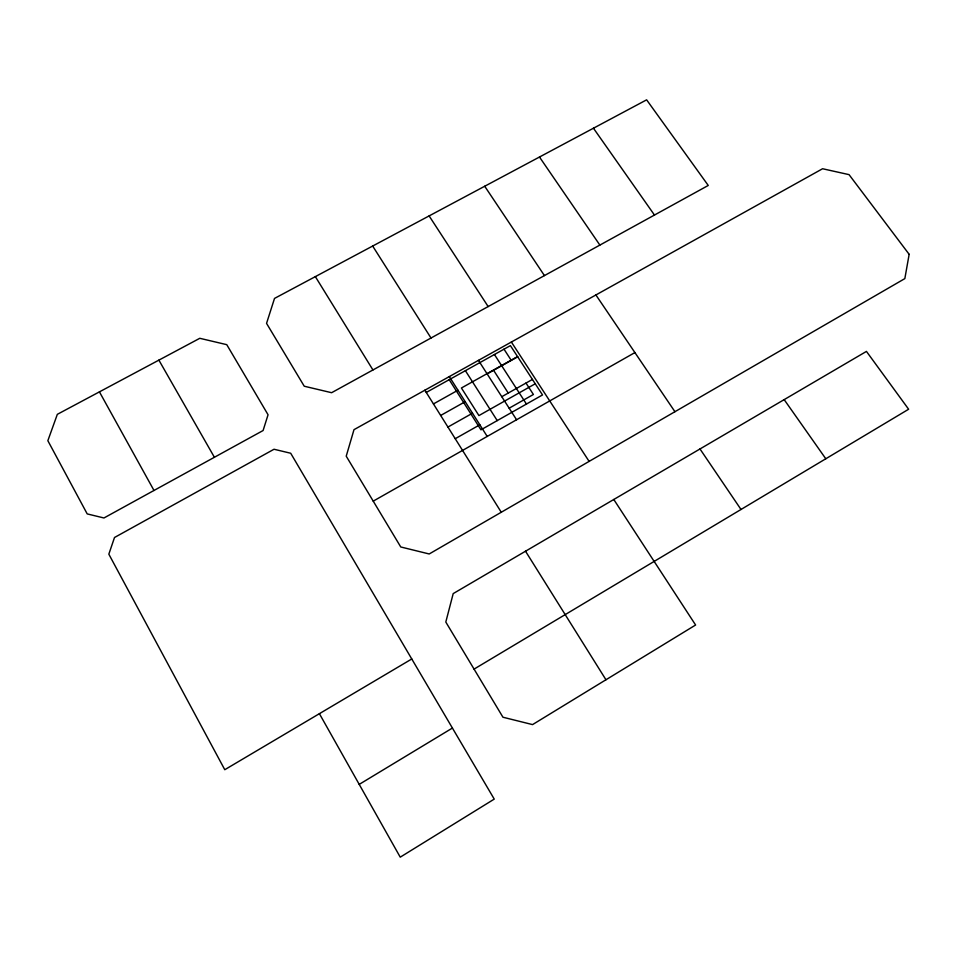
<?xml version="1.0" encoding="UTF-8"?>
<svg xmlns="http://www.w3.org/2000/svg" width="957" height="957" viewBox="0 0 957 957"><rect width="100%" height="100%" fill="white"/><g stroke="black" fill="none" stroke-linecap="round" stroke-linejoin="round"><path stroke-width="1.44" d="M452.41 728.05L494.243 799.107L400.241 857.161L359.222 784.381L452.41 728.05L290.701 453.247L274.025 449.252L114.505 537.499L108.835 554.175L224.775 769.703L411.773 658.978M474.05 669.122L908.624 409.237L866.444 351.41L453.199 593.603L445.806 622.038L502.951 717.224L532.559 724.605L695.607 625.005L613.784 499.482M373.218 501.145L634.898 352.583M455.233 438.701L479.84 424.788M509.16 408.196L533.408 394.475L525.991 383.051M447.936 427.049L472.507 413.209M501.779 396.7L532.427 379.439M535.25 383.781L478.919 415.577L461.418 387.992L517.558 356.602M440.675 415.458L465.21 401.689M433.449 403.926L457.948 390.217M487.137 373.9L517.689 356.805M426.272 392.454L510.404 345.621L542.523 394.942L480.952 429.825L449.228 379.714M153.993 490.463L103.966 517.976L87.207 513.909L47.85 440.698L57.336 414.333L199.786 338.3L226.761 344.664L268.056 414.764L263.091 430.53L153.993 490.463L99.432 391.868M539.485 157.02L646.621 99.839L708.252 185.455L331.612 392.705L304.242 386.221L266.548 323.37L274.515 298.417L539.485 157.02L599.872 245.088M593.46 128.226L654.468 215.05M784.19 399.643L825.807 458.786M699.998 448.977L741.005 509.483M595.888 294.947L674.936 411.713M484.709 186.244L544.437 275.592M511.361 342.032L589.129 461.394M429.131 215.923L488.154 306.563M503.98 349.138L511.277 360.394M494.434 354.521L526.446 404.057M493.585 370.287L508.251 393.064M478.452 360.37L516.565 419.74M465.401 370.694L497.233 420.602M372.668 246.033L431.009 338.024M449.312 376.591L487.209 436.428M424.86 390.205L501.277 512.27M605.96 679.769L525.513 551.208M315.355 276.633L372.943 369.964M158.886 360.131L214.404 457.279M319.399 713.683L359.222 784.381M909.15 254.311L904.843 278.607L429.203 553.971L400.756 546.973L346.219 456.178L353.994 429.669L822.577 168.743L849.05 174.641L909.15 254.311"/></g></svg>
